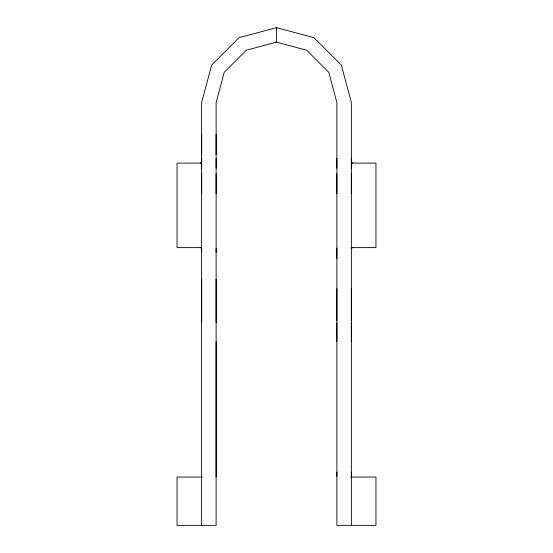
<?xml version="1.0" encoding="UTF-8"?>
<svg xmlns="http://www.w3.org/2000/svg" width="553" height="553" viewBox="0 0 553 553"><rect width="100%" height="100%" fill="white"/><g stroke="black" fill="none" stroke-linecap="round" stroke-linejoin="round"><path stroke-width="0.83" d="M201.631 322.765L201.631 279.196M201.631 252.451L201.631 248.269L200.255 247.62M201.631 186.036L201.631 525.35M201.631 184.695L201.631 102.519L211.661 65.081L239.069 37.68L276.5 27.65L313.931 37.68L341.339 65.081L351.369 102.519L351.369 184.695M216.126 341.63L216.126 525.35L177.043 525.35L177.043 477.052L202.329 477.052M216.126 322.765L216.126 279.196M216.126 252.451L216.126 248.269M336.874 476.403L336.874 472.221M336.874 341.63L336.874 322.765M336.874 320.54L336.874 288.673M336.874 258.617L336.874 102.519L328.786 72.325L306.687 50.226L276.5 42.139L246.313 50.226L224.214 72.325L216.126 102.519L216.126 477.052M336.874 193.75L336.874 173.683M336.874 168.195L336.874 158.262M351.369 525.35L351.369 186.036M351.369 476.403L351.369 472.221M351.369 341.63L351.369 322.765M351.369 320.54L351.369 288.673M351.369 193.75L351.369 173.683M351.369 168.195L351.369 158.262M200.255 163.094L201.631 162.444M351.369 248.269L352.745 247.62M200.663 163.094L177.043 163.094L177.043 247.62L201.499 247.62M352.337 163.094L375.957 163.094L375.957 247.62L351.501 247.62M350.671 477.052L375.957 477.052L375.957 525.35L336.874 525.35L336.874 248.269M351.369 162.444L352.745 163.094M276.5 27.65L276.5 42.139M216.126 134.241L216.126 154.819M216.126 158.262L216.126 168.195M216.126 173.683L216.126 193.75M201.631 134.241L201.631 154.819M201.631 158.262L201.631 168.195M201.631 173.683L201.631 193.75"/></g></svg>
